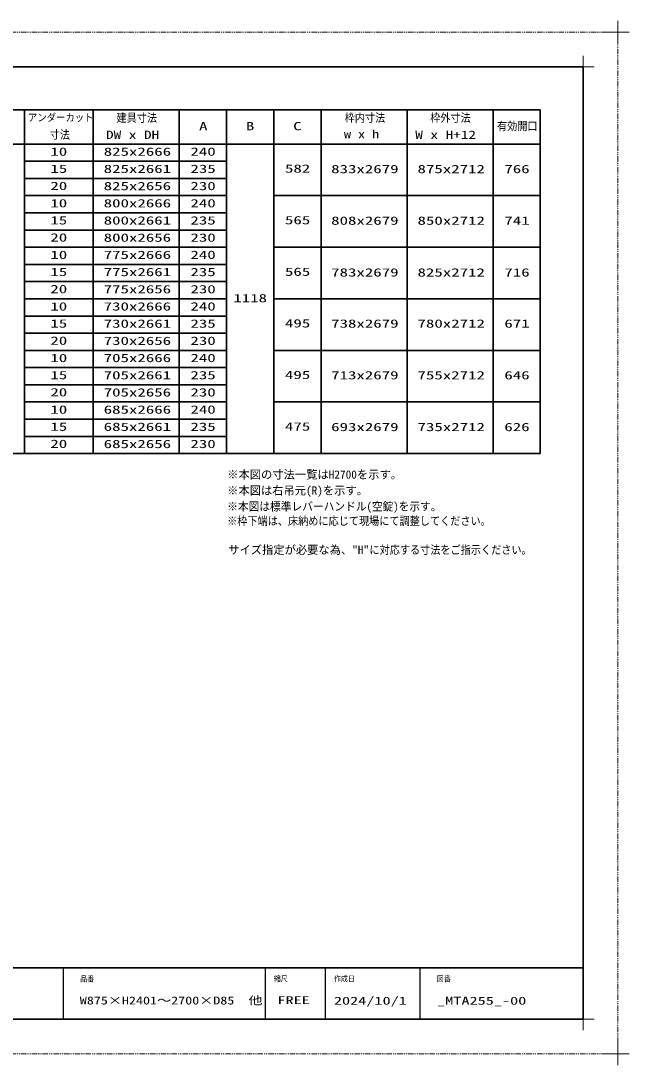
# Model space of a CAD drawing. Units: millimetres, scale not verified. Extents: x -1306 to 1306, y -607 to 607.
# Drawn here: x -307 to 400, y -607 to 607 of the extents above; entities that cross this region are included whole.
import ezdxf
from ezdxf.enums import TextEntityAlignment as Align

# ---------------------------------------------------------------- set-up
doc = ezdxf.new("R2010")
doc.units = ezdxf.units.MM
doc.header["$LTSCALE"] = 5
doc.linetypes.add('USER1', pattern=[2.5, 1.25, -0.25, 0.25, -0.25, 0.25, -0.25])
for name, color, linetype, lineweight in [('0-1_線(黄)', 2, 'Continuous', 15), ('0-3_陰線', 4, 'USER1', 9), ('0-D_線(白)', 7, 'Continuous', 30), ('1-4_DEFPOINTS', 7, 'Continuous', 5), ('1-5_0', 3, 'Continuous', 25), ('1-7_図面枠', 7, 'Continuous', 35), ('1-8_一般', 7, 'Continuous', 5)]:
    doc.layers.add(name, color=color, linetype=linetype, lineweight=lineweight)
doc.styles.add('ＭＳ ゴシック', font='')
doc.styles.get('ＭＳ ゴシック').set_extended_font_data('MS Gothic')

# ---------------------------------------------------------------- blocks, each defined once
blk = doc.blocks.new('グループ-13-1')
at = {"layer": '1-8_一般'}
for p, q in [((62041.6, -14029.5), (62041.6, -13365.5)), ((61709.6, -13697.5), (62373.6, -13697.5))]:
    blk.add_line(p, q, dxfattribs=at)

msp = doc.modelspace()

# ---------------------------------------------------------------- linework, layer by layer
at = {"layer": '0-3_陰線'}
for p, q in [((387.036, 594), (-1292.964, 594)), ((387.036, -594), (387.036, 594)), ((387.036, -594), (-1292.964, -594))]:
    msp.add_line(p, q, dxfattribs=at)
at = {"layer": '0-D_線(白)'}
for p, q in [((-412.964, 504), (297.036, 504)), ((-302.964, 504), (-302.964, 104)), ((-222.964, 504), (-222.964, 104)), ((-122.964, 504), (-122.964, 104)), ((-67.964, 504), (-67.964, 104)), ((-12.964, 504), (-12.964, 104)), ((42.036, 504), (42.036, 104)), ((142.036, 504), (142.036, 104)), ((242.036, 504), (242.036, 104)), ((297.036, 504), (297.036, 104)), ((-412.964, 464), (297.036, 464)), ((-302.964, 444), (-67.964, 444)), ((-302.964, 424), (-67.964, 424)), ((-302.964, 404), (-67.964, 404)), ((-12.964, 404), (297.036, 404)), ((-302.964, 384), (-67.964, 384)), ((-302.964, 364), (-67.964, 364)), ((-302.964, 344), (-67.964, 344)), ((-12.964, 344), (297.036, 344)), ((-302.964, 324), (-67.964, 324)), ((-302.964, 304), (-67.964, 304)), ((-302.964, 284), (-67.964, 284)), ((-12.964, 284), (297.036, 284)), ((-302.964, 264), (-67.964, 264)), ((-302.964, 244), (-67.964, 244)), ((-302.964, 224), (-67.964, 224)), ((-12.964, 224), (297.036, 224)), ((-302.964, 204), (-67.964, 204)), ((-302.964, 184), (-67.964, 184)), ((-302.964, 164), (-67.964, 164)), ((-12.964, 164), (297.036, 164)), ((-302.964, 144), (-67.964, 144)), ((-302.964, 124), (-67.964, 124)), ((-412.964, 104), (297.036, 104))]:
    msp.add_line(p, q, dxfattribs=at)
at = {"layer": '1-4_DEFPOINTS'}
for p, q in [((347.036, 541.55), (347.036, 566.45)), ((334.586, 554), (359.486, 554)), ((347.036, -566.45), (347.036, -541.55)), ((334.586, -554), (359.486, -554))]:
    msp.add_line(p, q, dxfattribs=at)
at = {"layer": '1-5_0', "color": 7}
for p, q in [((-257.964, -494), (-257.964, -554)), ((-22.964, -494), (-22.964, -554)), ((47.036, -494), (47.036, -554)), ((157.036, -494), (157.036, -554))]:
    msp.add_line(p, q, dxfattribs=at)
at = {"layer": '1-7_図面枠'}
msp.add_line((-1252.964, -494), (347.036, -494), dxfattribs=at)
msp.add_lwpolyline([(-1252.964, -554), (347.036, -554), (347.036, 554), (-1252.964, 554)], close=True, dxfattribs=at)

# ---------------------------------------------------------------- block references
at = {"layer": '0-3_陰線', "xscale": 0.04, "yscale": 0.04}
for p in [(-2094.629, 1141.9), (-2094.629, -46.1)]:
    msp.add_blockref('グループ-13-1', p, dxfattribs=at)

# ---------------------------------------------------------------- texts
at = {"layer": '0-1_線(黄)', "style": 'ＭＳ ゴシック'}
for s, height, width, p in [('アンダーカット', 8.659, 0.9, (-298.853, 487.895)), ('建具寸法', 9.604, 0.9, (-195.772, 486.825)), ('枠内寸法', 9.604, 0.9, (69.562, 486.899)), ('枠外寸法', 9.604, 0.9, (168.954, 486.899)), ('A', 9.604, 1.5, (-99.761, 477.156)), ('B', 9.604, 1.5, (-45.319, 477.156)), ('C', 9.604, 1.5, (9.681, 477.156)), ('有効開口', 9.604, 0.9, (246.675, 477.156)), ('寸法', 9.604, 0.9, (-273.533, 467.19)), ('DW x DH', 9.621, 1.35, (-207.982, 467.122)), ('w x h', 9.621, 1.25, (68.747, 467.877)), ('W x H+12', 9.621, 1.35, (151.616, 467.122)), ('10', 9.604, 1.5, (-272.691, 447.491)), ('825x2666', 9.604, 1.5, (-210.685, 447.491)), ('240', 9.604, 1.5, (-109.805, 447.532)), ('15', 9.604, 1.5, (-272.691, 427.624)), ('825x2661', 9.604, 1.5, (-210.685, 427.491)), ('235', 9.604, 1.5, (-109.805, 427.532)), ('582', 9.604, 1.5, (0.14, 427.831)), ('833x2679', 9.604, 1.5, (53.83, 427.277)), ('875x2712', 9.604, 1.5, (154.265, 427.277)), ('766', 9.604, 1.5, (255.257, 427.277)), ('20', 9.604, 1.5, (-272.691, 407.691)), ('825x2656', 9.604, 1.5, (-210.685, 407.491)), ('230', 9.604, 1.5, (-109.805, 407.532)), ('10', 9.604, 1.5, (-272.691, 387.491)), ('800x2666', 9.604, 1.5, (-210.685, 387.491)), ('240', 9.604, 1.5, (-109.805, 387.532)), ('15', 9.604, 1.5, (-272.691, 367.624)), ('800x2661', 9.604, 1.5, (-210.685, 367.491)), ('235', 9.604, 1.5, (-109.805, 367.532)), ('565', 9.604, 1.5, (0.14, 367.831)), ('808x2679', 9.604, 1.5, (53.83, 367.251)), ('850x2712', 9.604, 1.5, (154.265, 367.251)), ('741', 9.604, 1.5, (255.257, 367.251)), ('20', 9.604, 1.5, (-272.691, 347.691)), ('800x2656', 9.604, 1.5, (-210.685, 347.491)), ('230', 9.604, 1.5, (-109.805, 347.532)), ('10', 9.604, 1.5, (-272.691, 327.491)), ('775x2666', 9.604, 1.5, (-210.685, 327.491)), ('240', 9.604, 1.5, (-109.805, 327.532)), ('15', 9.604, 1.5, (-272.691, 307.624)), ('775x2661', 9.604, 1.5, (-210.685, 307.491)), ('235', 9.604, 1.5, (-109.805, 307.532)), ('565', 9.604, 1.5, (0.14, 307.831)), ('783x2679', 9.604, 1.5, (53.83, 307.032)), ('825x2712', 9.604, 1.5, (154.265, 307.032)), ('716', 9.604, 1.5, (255.257, 307.032)), ('20', 9.604, 1.5, (-272.691, 287.691)), ('775x2656', 9.604, 1.5, (-210.685, 287.491)), ('230', 9.604, 1.5, (-109.805, 287.532)), ('10', 9.604, 1.5, (-272.691, 267.491)), ('730x2666', 9.604, 1.5, (-210.685, 267.491)), ('240', 9.604, 1.5, (-109.805, 267.532)), ('1118', 9.604, 1.5, (-59.931, 277.128)), ('15', 9.604, 1.5, (-272.691, 247.624)), ('730x2661', 9.604, 1.5, (-210.685, 247.491)), ('235', 9.604, 1.5, (-109.805, 247.532)), ('495', 9.604, 1.5, (0.14, 247.831)), ('738x2679', 9.604, 1.5, (53.83, 247.553)), ('780x2712', 9.604, 1.5, (154.265, 247.553)), ('671', 9.604, 1.5, (255.257, 247.553)), ('20', 9.604, 1.5, (-272.691, 227.691)), ('730x2656', 9.604, 1.5, (-210.685, 227.491)), ('230', 9.604, 1.5, (-109.805, 227.532)), ('10', 9.604, 1.5, (-272.691, 207.491)), ('705x2666', 9.604, 1.5, (-210.685, 207.491)), ('240', 9.604, 1.5, (-109.805, 207.532)), ('15', 9.604, 1.5, (-272.691, 187.624)), ('705x2661', 9.604, 1.5, (-210.685, 187.491)), ('235', 9.604, 1.5, (-109.805, 187.532)), ('495', 9.604, 1.5, (0.14, 187.831)), ('713x2679', 9.604, 1.5, (53.83, 187.428)), ('755x2712', 9.604, 1.5, (154.265, 187.428)), ('646', 9.604, 1.5, (255.257, 187.428)), ('20', 9.604, 1.5, (-272.691, 167.691)), ('705x2656', 9.604, 1.5, (-210.685, 167.491)), ('230', 9.604, 1.5, (-109.805, 167.532)), ('10', 9.604, 1.5, (-272.691, 147.491)), ('685x2666', 9.604, 1.5, (-210.685, 147.491)), ('240', 9.604, 1.5, (-109.805, 147.532)), ('15', 9.604, 1.5, (-272.691, 127.624)), ('685x2661', 9.604, 1.5, (-210.685, 127.491)), ('235', 9.604, 1.5, (-109.805, 127.532)), ('475', 9.604, 1.5, (0.14, 127.831)), ('693x2679', 9.604, 1.5, (53.83, 127.233)), ('735x2712', 9.604, 1.5, (154.265, 127.233)), ('626', 9.604, 1.5, (255.257, 127.233)), ('20', 9.604, 1.5, (-272.691, 107.691)), ('685x2656', 9.604, 1.5, (-210.685, 107.491)), ('230', 9.604, 1.5, (-109.805, 107.532)), ('※本図は標準レバーハンドル(空錠)を示す。', 9.621, 0.95, (-67.096, 34.774)), ('※枠下端は、床納めに応じて現場にて調整してください。', 9.604, 0.9, (-67.096, 17.926)), ('に対応する寸法をご指示ください。', 9.604, 0.9, (98.365, -15.646))]:
    msp.add_text(s, height=height, dxfattribs=dict(at, width=width)).set_placement(p, align=Align.BOTTOM_LEFT)
for s, height, p in [('※本図の寸法一覧はH2700を示す。', 9.621, (-67.096, 71.917)), ('※本図は右吊元(R)を示す。', 9.604, (-67.096, 53.346)), ('サイズ指定が必要な為、"H"', 9.604, (-65.826, -15.646))]:
    msp.add_text(s, height=height, dxfattribs=at).set_placement(p, align=Align.BOTTOM_LEFT)
at = {"layer": '1-7_図面枠', "style": 'ＭＳ ゴシック'}
for s, height, width, p in [('品番', 6.452, 0.9, (-237.964, -512.073)), ('縮尺', 6.452, 0.9, (-12.964, -512.038)), ('作成日', 6.452, 0.9, (57.036, -511.963)), ('図番', 6.452, 0.9, (176.633, -512.073)), ('W875×H2401～2700×D85\u3000他', 9.236, 1.3, (-238.459, -539.518)), ('FREE', 9.238, 1.5, (-8.664, -539.129)), ('2024/10/1', 9.238, 1.5, (57.036, -539.776)), ('_MTA255_-00', 9.238, 1.5, (177.071, -539.776))]:
    msp.add_text(s, height=height, dxfattribs=dict(at, width=width)).set_placement(p, align=Align.BOTTOM_LEFT)

doc.saveas('drawing.dxf')
